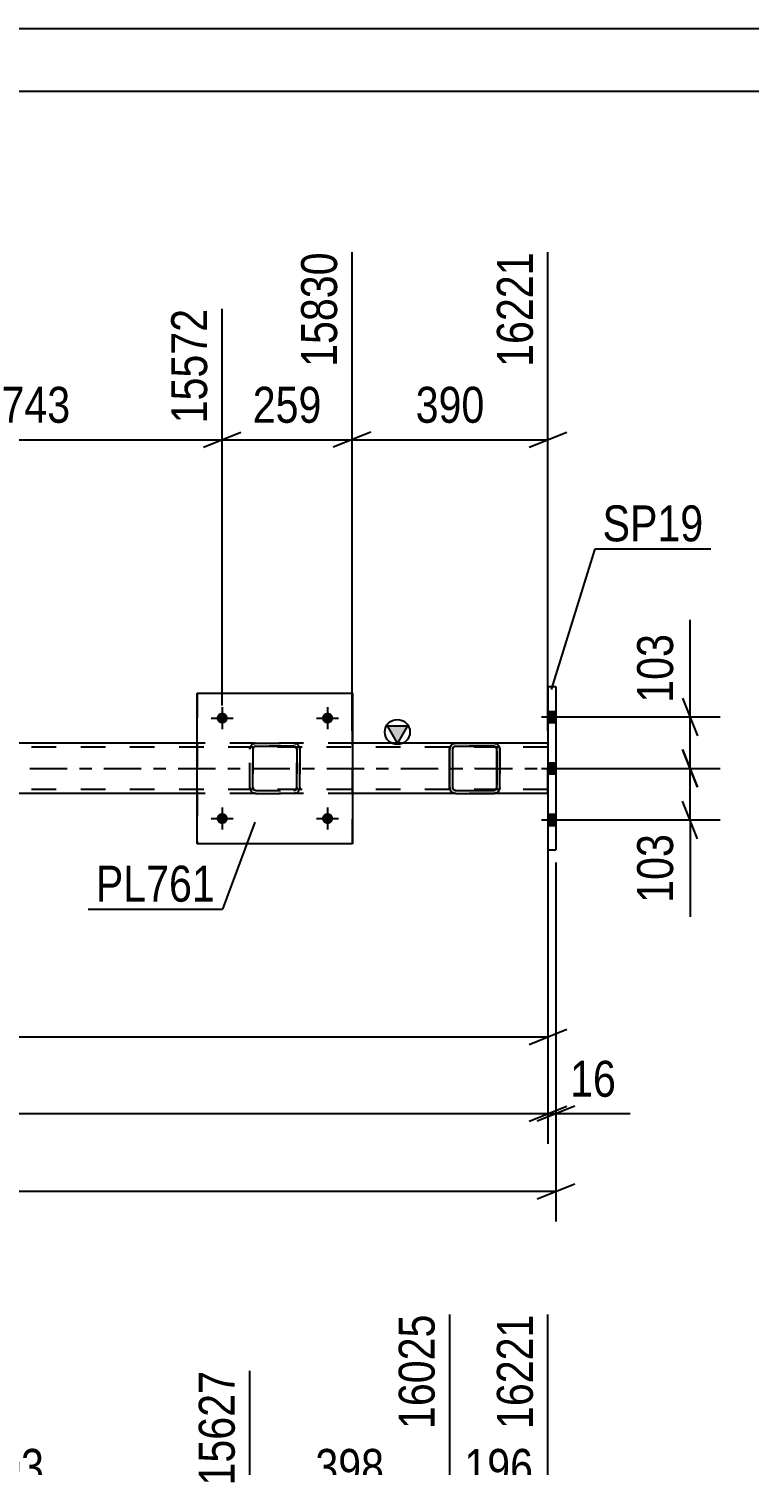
# Model space of a CAD drawing. Header units: millimetres. Extents: x -82 to 759, y -428 to 166.
# Drawn here: x 606.5 to 663.9, y 51.2 to 165.6 of the extents above; entities that cross this region are included whole.
import ezdxf

# ---------------------------------------------------------------- set-up
doc = ezdxf.new("R2010")
doc.units = ezdxf.units.MM
doc.linetypes.add('DXK_LINE_DOT2', pattern=[3.9198, 1.9599, -1.9599])
doc.linetypes.add('DXK_LINE_DOT3', pattern=[5.9187, 2.979, -0.9799, 0.9799, -0.9799])
doc.styles.add('Arial Narrow', font='ARIALN.TTF', dxfattribs={"height": 0.2})

# ---------------------------------------------------------------- blocks, each defined once
blk = doc.blocks.new('Unknown-814409776-1133')
at = {"color": 5, "linetype": 'Continuous'}
for p, q in [((759.42, 165.63), (-81.58, 165.63)), ((754.42, 160.63), (-76.58, 160.63))]:
    blk.add_line(p, q, dxfattribs=at)
blk = doc.blocks.new('Bolt-814409776-2484 - 2476')
at = {"linetype": 'Continuous'}
for points in [[(621.48, 102.7), (621.49, 102.8), (621.52, 102.88), (621.57, 102.96), (621.63, 103.03), (621.7, 103.09), (621.79, 103.12), (621.88, 103.14), (621.97, 103.14), (622.06, 103.12), (622.14, 103.09), (622.22, 103.03), (622.28, 102.96), (622.33, 102.88), (622.35, 102.8), (622.36, 102.7), (622.35, 102.61), (622.33, 102.53), (622.28, 102.45), (622.22, 102.38), (622.14, 102.32), (622.06, 102.29), (621.97, 102.27), (621.88, 102.27), (621.79, 102.29), (621.7, 102.32), (621.63, 102.38), (621.57, 102.45), (621.52, 102.53), (621.49, 102.61)], [(629.88, 102.7), (629.89, 102.8), (629.92, 102.88), (629.97, 102.96), (630.03, 103.03), (630.1, 103.09), (630.19, 103.12), (630.28, 103.14), (630.37, 103.14), (630.46, 103.12), (630.54, 103.09), (630.62, 103.03), (630.68, 102.96), (630.73, 102.88), (630.75, 102.8), (630.76, 102.7), (630.75, 102.61), (630.73, 102.53), (630.68, 102.45), (630.62, 102.38), (630.54, 102.32), (630.46, 102.29), (630.37, 102.27), (630.28, 102.27), (630.19, 102.29), (630.1, 102.32), (630.03, 102.38), (629.97, 102.45), (629.92, 102.53), (629.89, 102.61)]]:
    blk.add_hatch(color=1, dxfattribs=at).paths.add_polyline_path(points)
at = {"color": 1, "linetype": 'Continuous'}
for p, q in [((621.92, 103.58), (621.92, 101.82)), ((630.32, 103.58), (630.32, 101.82)), ((621.04, 102.7), (622.8, 102.7)), ((629.44, 102.7), (631.2, 102.7))]:
    blk.add_line(p, q, dxfattribs=at)
blk = doc.blocks.new('Part-814409776-2582 - 2476')
at = {"color": 2, "linetype": 'Continuous'}
for p, q in [((640.05, 108.22), (640.09, 108.41)), ((640.05, 108.22), (640.06, 108.22)), ((640.05, 105.18), (640.05, 108.22)), ((640.09, 108.41), (640.06, 108.22)), ((640.06, 105.18), (640.06, 108.22)), ((640.3, 108.22), (640.32, 108.32)), ((640.3, 105.18), (640.3, 108.22)), ((640.32, 108.32), (640.37, 108.39)), ((640.35, 108.67), (640.53, 108.7)), ((640.54, 108.7), (640.35, 108.67)), ((640.37, 108.39), (640.45, 108.45)), ((640.45, 108.45), (640.54, 108.46)), ((640.54, 108.7), (640.53, 108.7)), ((640.53, 108.7), (643.57, 108.7)), ((640.54, 108.7), (643.58, 108.7)), ((640.54, 108.46), (643.58, 108.46)), ((643.57, 108.7), (643.58, 108.7)), ((643.57, 108.7), (643.58, 108.7)), ((643.76, 108.67), (643.58, 108.7)), ((643.58, 108.46), (643.67, 108.45)), ((643.67, 108.45), (643.75, 108.39)), ((643.74, 108.39), (643.67, 108.45)), ((643.8, 108.32), (643.74, 108.39)), ((643.75, 108.39), (643.8, 108.32)), ((643.8, 108.32), (643.82, 108.22)), ((643.81, 108.22), (643.8, 108.32)), ((643.81, 108.22), (643.82, 108.22)), ((643.81, 108.07), (643.81, 108.22)), ((643.81, 108.06), (643.81, 105.34)), ((643.82, 105.18), (643.82, 108.22)), ((644.06, 108.22), (644.02, 108.41)), ((644.06, 105.18), (644.06, 108.22)), ((643.81, 105.18), (643.81, 105.34)), ((640.06, 105.18), (640.05, 105.18)), ((640.09, 105), (640.05, 105.18)), ((640.06, 105.18), (640.09, 105)), ((640.32, 105.09), (640.3, 105.18)), ((640.37, 105.01), (640.32, 105.09)), ((640.35, 104.74), (640.35, 104.74)), ((640.35, 104.74), (640.35, 104.74)), ((640.35, 104.74), (640.54, 104.7)), ((640.45, 104.96), (640.37, 105.01)), ((640.54, 104.94), (640.45, 104.96)), ((640.53, 104.94), (643.57, 104.94)), ((640.54, 104.94), (643.58, 104.94)), ((640.54, 104.7), (643.58, 104.7)), ((643.57, 104.94), (643.67, 104.96)), ((643.57, 104.94), (643.58, 104.94)), ((643.67, 104.96), (643.58, 104.94)), ((643.58, 104.7), (643.76, 104.74)), ((643.75, 105.01), (643.67, 104.96)), ((643.67, 104.96), (643.74, 105.01)), ((643.74, 105.01), (643.8, 105.09)), ((643.8, 105.09), (643.75, 105.01)), ((643.82, 105.18), (643.8, 105.09)), ((643.8, 105.09), (643.81, 105.18)), ((643.81, 105.18), (643.82, 105.18)), ((644.02, 105), (644.06, 105.18))]:
    blk.add_line(p, q, dxfattribs=at)
at = {"color": 7, "linetype": 'DXK_LINE_DOT2'}
for p, q in [((640.31, 108.32), (640.29, 108.22)), ((640.3, 108.22), (640.29, 108.22)), ((640.29, 108.22), (640.29, 105.18)), ((640.36, 108.39), (640.31, 108.32)), ((640.44, 108.45), (640.36, 108.39)), ((640.53, 108.46), (640.44, 108.45)), ((640.53, 108.46), (640.54, 108.46)), ((643.57, 108.46), (640.53, 108.46)), ((643.58, 108.46), (643.57, 108.46)), ((643.67, 108.45), (643.57, 108.46)), ((643.58, 108.7), (643.76, 108.67)), ((643.67, 108.45), (643.67, 108.45)), ((643.81, 108.07), (643.81, 108.06)), ((644.02, 108.41), (644.05, 108.22)), ((644.06, 108.22), (644.05, 108.22)), ((644.05, 108.22), (644.05, 105.18)), ((643.81, 105.34), (643.81, 105.34)), ((640.29, 105.18), (640.3, 105.18)), ((640.29, 105.18), (640.31, 105.09)), ((640.31, 105.09), (640.36, 105.01)), ((640.53, 104.7), (640.35, 104.74)), ((640.36, 105.01), (640.44, 104.96)), ((640.44, 104.96), (640.53, 104.94)), ((640.54, 104.94), (640.53, 104.94)), ((640.54, 104.7), (640.53, 104.7)), ((640.53, 104.7), (643.57, 104.7)), ((643.76, 104.74), (643.57, 104.7)), ((643.57, 104.7), (643.58, 104.7)), ((644.05, 105.18), (644.02, 105)), ((644.05, 105.18), (644.06, 105.18))]:
    blk.add_line(p, q, dxfattribs=at)
at = {"color": 7, "linetype": 'DXK_LINE_DOT3'}
blk.add_line((642.06, 106.7), (642.05, 106.7), dxfattribs=at)
at = {"color": 2, "linetype": 'Continuous'}
for centre, start, end in [((640.53, 108.22), 112.4998, 157.4998), ((640.54, 108.22), 112.4998, 157.4998), ((643.58, 108.22), 22.4998, 67.4998), ((640.53, 105.18), 202.4998, 247.4998), ((640.54, 105.18), 202.4998, 247.4998), ((643.58, 105.18), 292.4998, 337.4998)]:
    blk.add_arc(centre, 0.48, start, end, dxfattribs=at)
at = {"color": 7, "linetype": 'DXK_LINE_DOT2'}
for centre, start, end in [((643.57, 108.22), 22.4998, 67.4998), ((643.57, 105.18), 292.4998, 337.4998)]:
    blk.add_arc(centre, 0.48, start, end, dxfattribs=at)
blk = doc.blocks.new('Bolt-814409776-2601 - 2476')
at = {"linetype": 'Continuous'}
for points in [[(648.53, 110.36), (648.53, 111.24), (647.89, 111.24), (647.89, 110.36)], [(648.53, 110.36), (648.53, 111.24), (647.89, 111.24), (647.89, 110.36)], [(648.53, 110.36), (648.53, 111.24), (647.89, 111.24), (647.89, 110.36)], [(648.53, 106.26), (648.53, 107.14), (647.89, 107.14), (647.89, 106.26)], [(648.53, 106.26), (648.53, 107.14), (647.89, 107.14), (647.89, 106.26)], [(648.53, 102.16), (648.53, 103.04), (647.89, 103.04), (647.89, 102.16)], [(648.53, 102.16), (648.53, 103.04), (647.89, 103.04), (647.89, 102.16)], [(648.53, 102.16), (648.53, 103.04), (647.89, 103.04), (647.89, 102.16)]]:
    blk.add_hatch(color=1, dxfattribs=at).paths.add_polyline_path(points)
at = {"color": 1, "linetype": 'Continuous'}
for p, q in [((647.89, 111.24), (648.53, 111.24)), ((647.89, 111.24), (648.53, 111.24)), ((647.89, 111.24), (648.53, 111.24)), ((647.37, 110.8), (650.69, 110.8)), ((647.37, 110.8), (650.69, 110.8)), ((647.37, 110.8), (650.69, 110.8)), ((647.89, 110.36), (648.53, 110.36)), ((647.89, 110.36), (648.53, 110.36)), ((647.89, 110.36), (648.53, 110.36)), ((647.37, 106.7), (650.69, 106.7)), ((647.37, 106.7), (650.69, 106.7)), ((647.89, 107.14), (648.53, 107.14)), ((647.89, 107.14), (648.53, 107.14)), ((647.89, 106.26), (648.53, 106.26)), ((647.89, 106.26), (648.53, 106.26)), ((647.89, 103.04), (648.53, 103.04)), ((647.89, 103.04), (648.53, 103.04)), ((647.89, 103.04), (648.53, 103.04)), ((647.37, 102.6), (650.69, 102.6)), ((647.37, 102.6), (650.69, 102.6)), ((647.37, 102.6), (650.69, 102.6)), ((647.89, 102.16), (648.53, 102.16)), ((647.89, 102.16), (648.53, 102.16)), ((647.89, 102.16), (648.53, 102.16))]:
    blk.add_line(p, q, dxfattribs=at)
blk = doc.blocks.new('Part-814409776-2521 - 2476')
at = {"color": 7, "linetype": 'DXK_LINE_DOT2'}
for p, q in [((624.12, 108.22), (624.16, 108.41)), ((624.16, 108.41), (624.12, 108.22)), ((624.12, 105.18), (624.12, 108.22)), ((624.12, 108.22), (624.12, 108.22)), ((624.12, 105.18), (624.12, 108.22)), ((624.36, 108.22), (624.38, 108.32)), ((624.38, 108.32), (624.36, 108.22)), ((624.36, 105.18), (624.36, 108.22)), ((624.36, 108.22), (624.36, 108.22)), ((624.36, 108.22), (624.36, 105.18)), ((624.38, 108.32), (624.43, 108.39)), ((624.43, 108.39), (624.38, 108.32)), ((624.42, 108.67), (624.6, 108.7)), ((624.6, 108.7), (624.42, 108.67)), ((624.43, 108.39), (624.51, 108.45)), ((624.51, 108.45), (624.43, 108.39)), ((624.51, 108.45), (624.6, 108.46)), ((624.6, 108.46), (624.51, 108.45)), ((624.6, 108.7), (627.64, 108.7)), ((624.6, 108.7), (624.6, 108.7)), ((624.6, 108.7), (627.64, 108.7)), ((624.6, 108.46), (627.64, 108.46)), ((624.6, 108.46), (624.6, 108.46)), ((627.64, 108.46), (624.6, 108.46)), ((627.64, 108.7), (627.64, 108.7)), ((627.64, 108.7), (627.82, 108.67)), ((627.83, 108.67), (627.64, 108.7)), ((627.64, 108.46), (627.64, 108.46)), ((627.64, 108.46), (627.74, 108.45)), ((627.73, 108.45), (627.64, 108.46)), ((627.73, 108.45), (627.74, 108.45)), ((627.81, 108.39), (627.73, 108.45)), ((627.74, 108.45), (627.81, 108.39)), ((627.81, 108.39), (627.87, 108.32)), ((627.86, 108.32), (627.81, 108.39)), ((627.88, 108.22), (627.86, 108.32)), ((627.87, 108.32), (627.88, 108.22)), ((627.88, 105.18), (627.88, 108.22)), ((627.88, 108.22), (627.88, 108.22)), ((627.88, 108.22), (627.88, 105.18)), ((628.08, 108.41), (628.12, 108.22)), ((628.12, 108.22), (628.09, 108.41)), ((628.12, 105.18), (628.12, 108.22)), ((628.12, 108.22), (628.12, 108.22)), ((628.12, 108.22), (628.12, 105.18)), ((624.12, 105.18), (624.12, 105.18)), ((624.16, 105), (624.12, 105.18)), ((624.12, 105.18), (624.16, 105)), ((624.36, 105.18), (624.36, 105.18)), ((624.38, 105.09), (624.36, 105.18)), ((624.36, 105.18), (624.38, 105.09)), ((624.43, 105.01), (624.38, 105.09)), ((624.38, 105.09), (624.43, 105.01)), ((624.42, 104.74), (624.42, 104.74)), ((624.6, 104.7), (624.42, 104.74)), ((624.42, 104.74), (624.6, 104.7)), ((624.51, 104.96), (624.43, 105.01)), ((624.43, 105.01), (624.51, 104.96)), ((624.6, 104.94), (624.51, 104.96)), ((624.51, 104.96), (624.6, 104.94)), ((624.6, 104.94), (627.64, 104.94)), ((624.6, 104.94), (624.6, 104.94)), ((624.6, 104.94), (627.64, 104.94)), ((624.6, 104.7), (627.64, 104.7)), ((624.6, 104.7), (624.6, 104.7)), ((624.6, 104.7), (627.64, 104.7)), ((627.74, 104.96), (627.64, 104.94)), ((627.64, 104.94), (627.73, 104.96)), ((627.64, 104.94), (627.64, 104.94)), ((627.82, 104.74), (627.64, 104.7)), ((627.64, 104.7), (627.83, 104.74)), ((627.64, 104.7), (627.64, 104.7)), ((627.73, 104.96), (627.81, 105.01)), ((627.81, 105.01), (627.74, 104.96)), ((627.87, 105.09), (627.81, 105.01)), ((627.81, 105.01), (627.86, 105.09)), ((627.86, 105.09), (627.88, 105.18)), ((627.88, 105.18), (627.87, 105.09)), ((627.88, 105.18), (627.88, 105.18)), ((628.12, 105.18), (628.08, 105)), ((628.09, 105), (628.12, 105.18)), ((628.12, 105.18), (628.12, 105.18))]:
    blk.add_line(p, q, dxfattribs=at)
for centre, start, end in [((624.6, 108.22), 112.5, 157.5), ((624.6, 108.22), 112.5, 157.5), ((627.64, 108.22), 22.5, 67.5), ((627.64, 108.22), 22.5, 67.5), ((624.6, 105.18), 202.5, 247.5), ((624.6, 105.18), 202.5, 247.5), ((627.64, 105.18), 292.5, 337.5), ((627.64, 105.18), 292.5, 337.5)]:
    blk.add_arc(centre, 0.48, start, end, dxfattribs=at)
blk = doc.blocks.new('Bolt-814409776-2533 - 2476')
at = {"linetype": 'Continuous'}
for points in [[(621.48, 110.7), (621.49, 110.8), (621.52, 110.88), (621.57, 110.96), (621.63, 111.03), (621.7, 111.09), (621.79, 111.12), (621.88, 111.14), (621.97, 111.14), (622.06, 111.12), (622.14, 111.09), (622.22, 111.03), (622.28, 110.96), (622.33, 110.88), (622.35, 110.8), (622.36, 110.7), (622.35, 110.61), (622.33, 110.53), (622.28, 110.45), (622.22, 110.38), (622.14, 110.32), (622.06, 110.29), (621.97, 110.27), (621.88, 110.27), (621.79, 110.29), (621.7, 110.32), (621.63, 110.38), (621.57, 110.45), (621.52, 110.53), (621.49, 110.61)], [(629.88, 110.7), (629.89, 110.8), (629.92, 110.88), (629.97, 110.96), (630.03, 111.03), (630.1, 111.09), (630.19, 111.12), (630.28, 111.14), (630.37, 111.14), (630.46, 111.12), (630.54, 111.09), (630.62, 111.03), (630.68, 110.96), (630.73, 110.88), (630.75, 110.8), (630.76, 110.7), (630.75, 110.61), (630.73, 110.53), (630.68, 110.45), (630.62, 110.38), (630.54, 110.32), (630.46, 110.29), (630.37, 110.27), (630.28, 110.27), (630.19, 110.29), (630.1, 110.32), (630.03, 110.38), (629.97, 110.45), (629.92, 110.53), (629.89, 110.61)]]:
    blk.add_hatch(color=1, dxfattribs=at).paths.add_polyline_path(points)
at = {"color": 1, "linetype": 'Continuous'}
for p, q in [((621.92, 111.58), (621.92, 109.82)), ((630.32, 111.58), (630.32, 109.82)), ((621.04, 110.7), (622.8, 110.7)), ((629.44, 110.7), (631.2, 110.7))]:
    blk.add_line(p, q, dxfattribs=at)
blk = doc.blocks.new('Part-814409776-2566 - 2476')
at = {"linetype": 'Continuous'}
blk.add_hatch(color=2, dxfattribs=at).paths.add_polyline_path([(635.89, 108.7), (635.09, 110.1), (636.69, 110.1)])
at = {"color": 2, "linetype": 'Continuous'}
for p, q in [((635.89, 108.7), (635.09, 110.1)), ((635.09, 110.1), (636.69, 110.1)), ((636.69, 110.1), (635.89, 108.7)), ((619.92, 108.7), (592.22, 108.7)), ((647.89, 108.7), (632.32, 108.7)), ((619.92, 104.7), (592.22, 104.7)), ((640.53, 104.7), (632.32, 104.7)), ((647.89, 104.7), (643.58, 104.7))]:
    blk.add_line(p, q, dxfattribs=at)
at = {"color": 7, "linetype": 'DXK_LINE_DOT2'}
for p, q in [((647.89, 108.38), (50.22, 108.38)), ((632.32, 108.7), (619.92, 108.7)), ((647.89, 104.7), (647.89, 108.7)), ((647.89, 105.02), (50.22, 105.02)), ((632.32, 104.7), (619.92, 104.7)), ((643.58, 104.7), (640.53, 104.7))]:
    blk.add_line(p, q, dxfattribs=at)
at = {"color": 7, "linetype": 'DXK_LINE_DOT3'}
blk.add_line((50.22, 106.7), (647.89, 106.7), dxfattribs=at)
at = {"color": 2, "linetype": 'Continuous'}
blk.add_circle((635.89, 109.6), 1, dxfattribs=at)
blk = doc.blocks.new('Part-814409776-2581 - 2476')
at = {"color": 2, "linetype": 'Continuous'}
for p, q in [((619.92, 100.7), (619.92, 112.7)), ((619.92, 112.7), (619.92, 112.7)), ((619.92, 112.7), (632.32, 112.7)), ((632.32, 112.7), (632.32, 100.7)), ((619.92, 100.7), (619.92, 100.7)), ((632.32, 100.7), (619.92, 100.7))]:
    blk.add_line(p, q, dxfattribs=at)
at = {"color": 7, "linetype": 'DXK_LINE_DOT2'}
for p, q in [((619.92, 112.7), (619.92, 100.7)), ((619.92, 112.7), (619.92, 112.7)), ((632.32, 100.7), (632.32, 112.7)), ((619.92, 100.7), (619.92, 100.7))]:
    blk.add_line(p, q, dxfattribs=at)
blk = doc.blocks.new('Part-814409776-2692 - 2476')
at = {"color": 2, "linetype": 'Continuous'}
for p, q in [((648.53, 113.2), (647.89, 113.2)), ((647.89, 113.2), (647.89, 100.2)), ((648.53, 113.2), (648.53, 100.2)), ((647.89, 100.2), (648.53, 100.2))]:
    blk.add_line(p, q, dxfattribs=at)
blk = doc.blocks.new('StraightDimension-814409776-3033 - 2476')
at = {"color": 7, "linetype": 'Continuous'}
for p, q in [((659.22, 110.8), (659.22, 118.54)), ((659.22, 110.8), (659.22, 118.54)), ((658.62, 112.3), (659.82, 109.3)), ((650.46, 110.8), (661.62, 110.8)), ((659.22, 106.7), (659.22, 110.8)), ((659.82, 105.2), (658.62, 108.2)), ((650.46, 106.7), (661.62, 106.7))]:
    blk.add_line(p, q, dxfattribs=at)
at = {"color": 0}
blk.add_wipeout([(658.47, 118.01), (654.27, 118.01), (654.27, 111.33), (658.47, 111.33)], dxfattribs=at)
at = {"color": 3, "style": 'Arial Narrow'}
blk.add_text('103', height=2.863, rotation=90.0002, dxfattribs=at).set_placement((657.87, 111.93))
blk = doc.blocks.new('StraightDimension-814409776-2878 - 2476')
at = {"color": 7, "linetype": 'Continuous'}
for p, q in [((647.89, 103.7), (647.89, 82.91)), ((646.39, 84.71), (649.39, 85.91)), ((82.65, 85.31), (647.89, 85.31))]:
    blk.add_line(p, q, dxfattribs=at)
blk = doc.blocks.new('StraightDimension-814409776-3020 - 2476')
at = {"color": 7, "linetype": 'Continuous'}
for p, q in [((658.62, 108.2), (659.82, 105.2)), ((650.46, 106.7), (661.62, 106.7)), ((659.22, 102.6), (659.22, 106.7)), ((659.82, 101.1), (658.62, 104.1)), ((650.46, 102.6), (661.62, 102.6)), ((659.22, 102.6), (659.22, 94.87)), ((659.22, 102.6), (659.22, 94.87))]:
    blk.add_line(p, q, dxfattribs=at)
at = {"color": 0}
blk.add_wipeout([(658.47, 102.08), (654.27, 102.08), (654.27, 95.39), (658.47, 95.39)], dxfattribs=at)
at = {"color": 3, "style": 'Arial Narrow'}
blk.add_text('103', height=2.863, rotation=90.0002, dxfattribs=at).set_placement((657.87, 95.99))
blk = doc.blocks.new('StraightDimension-814409776-24776 - 2476')
at = {"color": 7, "linetype": 'Continuous'}
for p, q in [((647.89, 99.2), (647.89, 76.79)), ((648.53, 99.2), (648.53, 76.79)), ((646.39, 78.59), (649.39, 79.79)), ((650.03, 79.79), (647.03, 78.59)), ((647.89, 79.19), (648.53, 79.19)), ((648.53, 79.19), (654.44, 79.19)), ((648.53, 79.19), (654.44, 79.19))]:
    blk.add_line(p, q, dxfattribs=at)
at = {"color": 0}
blk.add_wipeout([(653.92, 79.94), (653.92, 84.14), (649.06, 84.14), (649.06, 79.94)], dxfattribs=at)
at = {"color": 3, "style": 'Arial Narrow'}
blk.add_text('16', height=2.863, dxfattribs=at).set_placement((649.66, 80.54))
blk = doc.blocks.new('StraightDimension-814409776-24777 - 2476')
at = {"color": 7, "linetype": 'Continuous'}
for p, q in [((647.89, 99.2), (647.89, 76.79)), ((8.3, 79.19), (647.89, 79.19)), ((646.39, 78.59), (649.39, 79.79))]:
    blk.add_line(p, q, dxfattribs=at)
blk = doc.blocks.new('StraightDimension-814409776-30397 - 2476')
at = {"color": 7, "linetype": 'Continuous'}
for p, q in [((632.28, 109.7), (632.28, 147.83)), ((647.89, 109.7), (647.89, 147.83)), ((633.78, 133.49), (630.78, 132.29)), ((632.28, 132.89), (647.89, 132.89)), ((646.39, 132.29), (649.39, 133.49))]:
    blk.add_line(p, q, dxfattribs=at)
at = {"color": 0}
blk.add_wipeout([(643.43, 133.64), (643.43, 137.84), (636.75, 137.84), (636.75, 133.64)], dxfattribs=at)
at = {"color": 3, "style": 'Arial Narrow'}
blk.add_text('390', height=2.863, dxfattribs=at).set_placement((637.35, 134.24))
at = {"color": 0, "linetype": 'Continuous'}
blk.add_wipeout([(647.29, 148.43), (643.09, 148.43), (643.09, 138.09), (647.29, 138.09)], dxfattribs=at)
at = {"color": 3, "linetype": 'Continuous', "style": 'Arial Narrow'}
blk.add_text('16221', height=2.863, rotation=90.0002, dxfattribs=at).set_placement((646.69, 138.69))
blk = doc.blocks.new('StraightDimension-814409776-30398 - 2476')
at = {"color": 7, "linetype": 'Continuous'}
for p, q in [((632.28, 109.7), (632.28, 147.83)), ((621.92, 111.7), (621.92, 143.33)), ((620.42, 132.29), (623.42, 133.49)), ((621.92, 132.89), (632.28, 132.89)), ((633.78, 133.49), (630.78, 132.29))]:
    blk.add_line(p, q, dxfattribs=at)
at = {"color": 0}
blk.add_wipeout([(630.45, 133.64), (630.45, 137.84), (623.76, 137.84), (623.76, 133.64)], dxfattribs=at)
at = {"color": 3, "style": 'Arial Narrow'}
blk.add_text('259', height=2.863, dxfattribs=at).set_placement((624.36, 134.24))
at = {"color": 0, "linetype": 'Continuous'}
blk.add_wipeout([(631.68, 148.43), (627.48, 148.43), (627.48, 138.09), (631.68, 138.09)], dxfattribs=at)
at = {"color": 3, "linetype": 'Continuous', "style": 'Arial Narrow'}
blk.add_text('15830', height=2.863, rotation=90.0002, dxfattribs=at).set_placement((631.08, 138.69))
blk = doc.blocks.new('StraightDimension-814409776-30399 - 2476')
at = {"color": 7, "linetype": 'Continuous'}
for p, q in [((592.22, 109.7), (592.22, 147.83)), ((621.92, 111.7), (621.92, 143.33)), ((593.72, 133.49), (590.72, 132.29)), ((592.22, 132.89), (621.92, 132.89)), ((620.42, 132.29), (623.42, 133.49))]:
    blk.add_line(p, q, dxfattribs=at)
at = {"color": 0}
blk.add_wipeout([(610.41, 133.64), (610.41, 137.84), (603.73, 137.84), (603.73, 133.64)], dxfattribs=at)
at = {"color": 3, "style": 'Arial Narrow'}
blk.add_text('743', height=2.863, dxfattribs=at).set_placement((604.33, 134.24))
at = {"color": 0, "linetype": 'Continuous'}
blk.add_wipeout([(621.32, 143.93), (617.12, 143.93), (617.12, 133.59), (621.32, 133.59)], dxfattribs=at)
at = {"color": 3, "linetype": 'Continuous', "style": 'Arial Narrow'}
blk.add_text('15572', height=2.863, rotation=90.0002, dxfattribs=at).set_placement((620.72, 134.19))
blk = doc.blocks.new('StraightDimension-814409776-30817 - 2476')
at = {"color": 7, "linetype": 'Continuous'}
for p, q in [((648.53, 99.2), (648.53, 70.61)), ((647.03, 72.41), (650.03, 73.61)), ((7.66, 73.01), (648.53, 73.01))]:
    blk.add_line(p, q, dxfattribs=at)
blk = doc.blocks.new('StraightDimension-814409776-31590 - 3670')
at = {"color": 7, "linetype": 'Continuous'}
for p, q in [((640.06, 18.6), (640.06, 63.2)), ((647.89, 3), (647.89, 63.2)), ((638.56, 47.66), (641.56, 48.86)), ((640.06, 48.26), (647.89, 48.26)), ((649.39, 48.86), (646.39, 47.66))]:
    blk.add_line(p, q, dxfattribs=at)
at = {"color": 0}
blk.add_wipeout([(647.32, 49.01), (647.32, 53.21), (640.63, 53.21), (640.63, 49.01)], dxfattribs=at)
at = {"color": 3, "style": 'Arial Narrow'}
blk.add_text('196', height=2.863, dxfattribs=at).set_placement((641.23, 49.61))
at = {"color": 0, "linetype": 'Continuous'}
blk.add_wipeout([(647.29, 63.8), (643.09, 63.8), (643.09, 53.46), (647.29, 53.46)], dxfattribs=at)
at = {"color": 3, "linetype": 'Continuous', "style": 'Arial Narrow'}
blk.add_text('16221', height=2.863, rotation=90.0002, dxfattribs=at).set_placement((646.69, 54.06))
blk = doc.blocks.new('StraightDimension-814409776-31591 - 3670')
at = {"color": 7, "linetype": 'Continuous'}
for p, q in [((640.06, 18.6), (640.06, 63.2)), ((624.12, 17.64), (624.12, 58.7)), ((625.62, 48.86), (622.62, 47.66)), ((624.12, 48.26), (640.06, 48.26)), ((638.56, 47.66), (641.56, 48.86))]:
    blk.add_line(p, q, dxfattribs=at)
at = {"color": 0}
blk.add_wipeout([(635.43, 49.01), (635.43, 53.21), (628.75, 53.21), (628.75, 49.01)], dxfattribs=at)
at = {"color": 3, "style": 'Arial Narrow'}
blk.add_text('398', height=2.863, dxfattribs=at).set_placement((629.35, 49.61))
at = {"color": 0, "linetype": 'Continuous'}
blk.add_wipeout([(639.46, 63.8), (635.26, 63.8), (635.26, 53.46), (639.46, 53.46)], dxfattribs=at)
at = {"color": 3, "linetype": 'Continuous', "style": 'Arial Narrow'}
blk.add_text('16025', height=2.863, rotation=90.0002, dxfattribs=at).set_placement((638.86, 54.06))
blk = doc.blocks.new('StraightDimension-814409776-31592 - 3670')
at = {"color": 7, "linetype": 'Continuous'}
for p, q in [((584.02, 17.64), (584.02, 58.7)), ((624.12, 17.64), (624.12, 58.7)), ((585.52, 48.86), (582.52, 47.66)), ((584.02, 48.26), (624.12, 48.26)), ((622.62, 47.66), (625.62, 48.86))]:
    blk.add_line(p, q, dxfattribs=at)
at = {"color": 0}
blk.add_wipeout([(608.33, 49.01), (608.33, 53.21), (599.81, 53.21), (599.81, 49.01)], dxfattribs=at)
at = {"color": 3, "style": 'Arial Narrow'}
blk.add_text('1003', height=2.863, dxfattribs=at).set_placement((600.41, 49.61))
at = {"color": 0, "linetype": 'Continuous'}
blk.add_wipeout([(623.52, 59.3), (619.32, 59.3), (619.32, 48.96), (623.52, 48.96)], dxfattribs=at)
at = {"color": 3, "linetype": 'Continuous', "style": 'Arial Narrow'}
blk.add_text('15627', height=2.863, rotation=90.0002, dxfattribs=at).set_placement((622.92, 49.56))
blk = doc.blocks.new('Mark-814409776-2577 - 2476')
at = {"color": 30, "linetype": 'Continuous'}
for p in [(624.52, 102.42), (611.25, 95.48)]:
    blk.add_line(p, (621.95, 95.48), dxfattribs=at)
at = {"color": 0}
blk.add_wipeout([(621.35, 96.08), (621.35, 99.08), (611.85, 99.08), (611.85, 96.08)], dxfattribs=at)
blk.add_wipeout([(621.35, 96.08), (621.35, 99.08), (611.85, 99.08), (611.85, 96.08)], dxfattribs=at)
at = {"color": 3, "style": 'Arial Narrow'}
blk.add_text('PL761', height=2.863, dxfattribs=at).set_placement((611.85, 96.08))
blk = doc.blocks.new('Mark-814409776-2688 - 2476')
at = {"color": 30, "linetype": 'Continuous'}
for p, q in [((648.18, 112.98), (651.65, 124.19)), ((651.65, 124.19), (660.89, 124.19))]:
    blk.add_line(p, q, dxfattribs=at)
at = {"color": 0}
blk.add_wipeout([(660.29, 124.79), (660.29, 127.79), (652.25, 127.79), (652.25, 124.79)], dxfattribs=at)
blk.add_wipeout([(660.29, 124.79), (660.29, 127.79), (652.25, 127.79), (652.25, 124.79)], dxfattribs=at)
at = {"color": 3, "style": 'Arial Narrow'}
blk.add_text('SP19', height=2.863, dxfattribs=at).set_placement((652.25, 124.79))

msp = doc.modelspace()

# ---------------------------------------------------------------- block references
for name in ['Unknown-814409776-1133', 'Part-814409776-2581 - 2476', 'Part-814409776-2692 - 2476', 'Bolt-814409776-2533 - 2476', 'Bolt-814409776-2601 - 2476', 'Part-814409776-2566 - 2476', 'Part-814409776-2521 - 2476', 'Part-814409776-2582 - 2476', 'Bolt-814409776-2484 - 2476']:
    msp.add_blockref(name, (0, 0))

# ---------------------------------------------------------------- next in the draw order: block references
for name in ['StraightDimension-814409776-30397 - 2476', 'StraightDimension-814409776-3033 - 2476', 'StraightDimension-814409776-2878 - 2476', 'StraightDimension-814409776-31590 - 3670']:
    msp.add_blockref(name, (0, 0))

# ---------------------------------------------------------------- next in the draw order: block references
for name in ['StraightDimension-814409776-30398 - 2476', 'Mark-814409776-2688 - 2476', 'StraightDimension-814409776-3020 - 2476', 'StraightDimension-814409776-31591 - 3670']:
    msp.add_blockref(name, (0, 0))

# ---------------------------------------------------------------- next in the draw order: block references
for name in ['StraightDimension-814409776-30399 - 2476', 'StraightDimension-814409776-24776 - 2476', 'StraightDimension-814409776-31592 - 3670']:
    msp.add_blockref(name, (0, 0))

# ---------------------------------------------------------------- next in the draw order: block references
msp.add_blockref('StraightDimension-814409776-24777 - 2476', (0, 0))

# ---------------------------------------------------------------- next in the draw order: block references
msp.add_blockref('StraightDimension-814409776-30817 - 2476', (0, 0))

# ---------------------------------------------------------------- next in the draw order: block references
msp.add_blockref('Mark-814409776-2577 - 2476', (0, 0))

doc.saveas('drawing.dxf')
